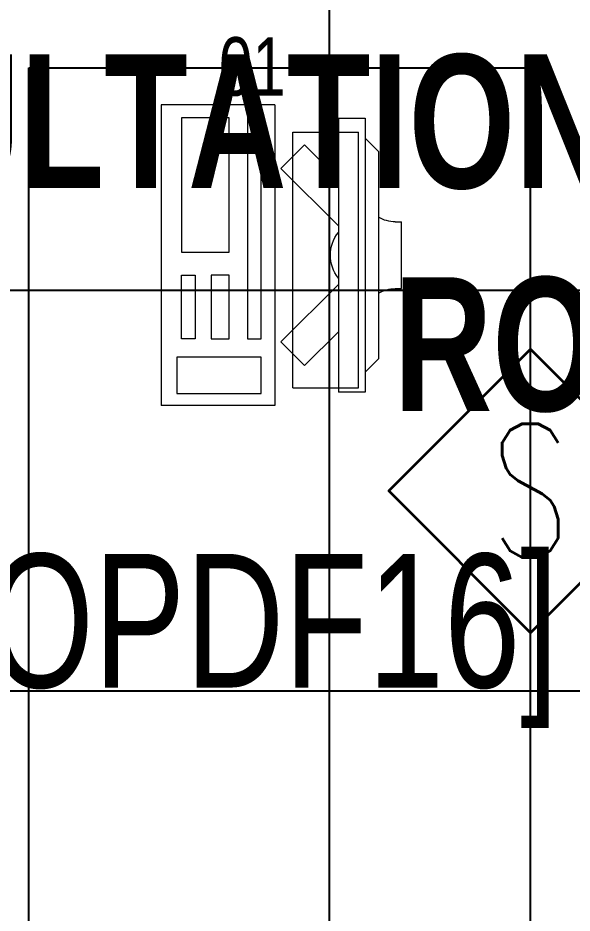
# Model space of a CAD drawing. Extents: x -12260 to 57327, y -29287 to 19916.
# Drawn here: x 21110 to 21939, y -5942 to -4603 of the extents above; entities that cross this region are included whole.
import ezdxf
from ezdxf.enums import TextEntityAlignment as Align

# ---------------------------------------------------------------- set-up
doc = ezdxf.new("R2010")
doc.units = 0
doc.header["$LTSCALE"] = 0.25
doc.linetypes.add('DASHDOT', pattern=[25.4, 12.7, -6.35, 0, -6.35])
for name, color, linetype, lineweight in [('01-First Floor$0$72_EGR_BASE_TEXT', 252, 'Continuous', 5), ('01-First Floor$0$72_EGR_EQP_TAG', 142, 'Continuous', 5), ('01-First Floor$0$LOADING', 253, 'Continuous', 5), ('E-LITE-CLNG-CNDT', 6, 'DASHDOT', 35), ('F-ALRM-CLNG @ 100', 33, 'Continuous', 35)]:
    doc.layers.add(name, color=color, linetype=linetype, lineweight=lineweight)
doc.layers.add('01-First Floor$0$FALSE CEILING', color=251, linetype='Continuous')
doc.styles.add('01-First Floor$0$X3G_ENTITY_257CFD', font='swisscl.ttf', dxfattribs={"height": 200})
doc.styles.add('01-First Floor$0$X3G_ENTITY_9EC9', font='swisscl.ttf', dxfattribs={"height": 0.2})
doc.styles.add('01-First Floor$0$X3G_ENTITY_9F38', font='swisscl.ttf', dxfattribs={"height": 0.2})
doc.styles.add('DC_SIMPLEX', font='SIMPLEX.shx', dxfattribs={"width": 0.7})

# ---------------------------------------------------------------- blocks, each defined once
blk = doc.blocks.new('01-First Floor$0$ITCWLS1-P')
at = {"layer": '01-First Floor$0$LOADING'}
for p, q in [((-0.17, 0.45), (-0.17, 0)), ((-0.17, 0.45), (0, 0.45)), ((0, 0.45), (0, 0)), ((-0.2651, 0.43, 0), (-0.3051, 0.43, 0)), ((-0.3051, 0.43, 0), (-0.3051, 0.02, 0)), ((-0.2651, 0.43, 0), (-0.2651, 0.02, 0)), ((-0.1496, 0.4305), (-0.1291, 0.4305)), ((-0.1291, 0.4305), (-0.1291, 0.4089)), ((-0.197, 0.4094), (-0.295, 0.4094)), ((-0.295, 0.0264), (-0.295, 0.4094)), ((-0.197, 0.0264), (-0.197, 0.4094)), ((-0.3251, 0.38, 0), (-0.3051, 0.4, 0)), ((-0.3251, 0.38, 0), (-0.3251, 0.07, 0)), ((-0.3503, 0.275), (-0.3596, 0.275)), ((-0.3596, 0.175), (-0.3596, 0.275)), ((-0.3503, 0.175), (-0.3596, 0.175)), ((-0.3251, 0.07, 0), (-0.3051, 0.05, 0)), ((-0.3051, 0.02, 0), (-0.2651, 0.02, 0)), ((-0.197, 0.0264), (-0.295, 0.0264)), ((-0.17, 0), (0, 0))]:
    blk.add_line(p, q, dxfattribs=at)
at = {"layer": '01-First Floor$0$LOADING', "extrusion": (2.48281e-10, 3.18408e-10, -1)}
for p, q in [((-0.2651, 0.3395), (-0.2144, 0.3902)), ((-0.1791, 0.3548), (-0.2144, 0.3902)), ((-0.2651, 0.2688), (-0.1791, 0.3548))]:
    blk.add_line(p, q, dxfattribs=at)
at = {"layer": '01-First Floor$0$LOADING', "extrusion": (2.48281e-10, -3.18408e-10, -1)}
for p, q in [((-0.2651, 0.1812), (-0.1791, 0.0952)), ((-0.2651, 0.1105), (-0.2144, 0.0598)), ((-0.1791, 0.0952), (-0.2144, 0.0598))]:
    blk.add_line(p, q, dxfattribs=at)
at = {"layer": '01-First Floor$0$LOADING'}
for points in [[(-0.1291, 0.4089), (-0.1291, 0.1), (-0.1496, 0.1), (-0.1496, 0.4305)], [(-0.1496, 0.1), (-0.1496, 0.1), (-0.1496, 0.1), (-0.1496, 0.1), (-0.1496, 0.1), (-0.1496, 0.1), (-0.1496, 0.1), (-0.1496, 0.1), (-0.1496, 0.1)], [(-0.1496, 0.1), (-0.1496, 0.1), (-0.1496, 0.1), (-0.1496, 0.1), (-0.1496, 0.1), (-0.1496, 0.1), (-0.1496, 0.1), (-0.1496, 0.1), (-0.1496, 0.1), (-0.1496, 0.1), (-0.1496, 0.1), (-0.1496, 0.1), (-0.1496, 0.1), (-0.1496, 0.1), (-0.1496, 0.1), (-0.1496, 0.1), (-0.1496, 0.1), (-0.1496, 0.1)], [(-0.1496, 0.1), (-0.1496, 0.1), (-0.1496, 0.1), (-0.1496, 0.1), (-0.1496, 0.1), (-0.1496, 0.1), (-0.1496, 0.1), (-0.1496, 0.1), (-0.1496, 0.1), (-0.1496, 0.1)], [(-0.1496, 0.1), (-0.1496, 0.1), (-0.1496, 0.1), (-0.1496, 0.1), (-0.1496, 0.1), (-0.1496, 0.1), (-0.1496, 0.1)], [(-0.1496, 0.1), (-0.1496, 0.1), (-0.1496, 0.1), (-0.1496, 0.1), (-0.1496, 0.1), (-0.1496, 0.1), (-0.1496, 0.1), (-0.1496, 0.1), (-0.1496, 0.1), (-0.1496, 0.1)], [(-0.1496, 0.1), (-0.1496, 0.1), (-0.1496, 0.1), (-0.1496, 0.1), (-0.1496, 0.1), (-0.1496, 0.1), (-0.1496, 0.1), (-0.1496, 0.1), (-0.1496, 0.1), (-0.1496, 0.1), (-0.1496, 0.1), (-0.1496, 0.1), (-0.1496, 0.1), (-0.1496, 0.1), (-0.1496, 0.1)], [(-0.1496, 0.1), (-0.1496, 0.1), (-0.1496, 0.1), (-0.1496, 0.1), (-0.1496, 0.1), (-0.1496, 0.1), (-0.1496, 0.1), (-0.1496, 0.1), (-0.1496, 0.1), (-0.1496, 0.1)], [(-0.1496, 0.1), (-0.1496, 0.1), (-0.1496, 0.1), (-0.1496, 0.1), (-0.1496, 0.1), (-0.1496, 0.1), (-0.1496, 0.1), (-0.1496, 0.1), (-0.1496, 0.1), (-0.1496, 0.1)], [(-0.1496, 0.1), (-0.1496, 0.1), (-0.1496, 0.1), (-0.1496, 0.1), (-0.1496, 0.1), (-0.1496, 0.1), (-0.1496, 0.1), (-0.1496, 0.1), (-0.1496, 0.1), (-0.1496, 0.1), (-0.1496, 0.1), (-0.1496, 0.1), (-0.1496, 0.1), (-0.1496, 0.1), (-0.1496, 0.1), (-0.1496, 0.1), (-0.1496, 0.1), (-0.1496, 0.1), (-0.1496, 0.1), (-0.1496, 0.1), (-0.1496, 0.1), (-0.1496, 0.1), (-0.1496, 0.1), (-0.1496, 0.1), (-0.1496, 0.1), (-0.1496, 0.1), (-0.1496, 0.1), (-0.1496, 0.1), (-0.1496, 0.1), (-0.1496, 0.1), (-0.1496, 0.1), (-0.1496, 0.1), (-0.1496, 0.1), (-0.1496, 0.1), (-0.1496, 0.1), (-0.1496, 0.1), (-0.1496, 0.1), (-0.1496, 0.1), (-0.1496, 0.1), (-0.1496, 0.1), (-0.1496, 0.1), (-0.1496, 0.1), (-0.1496, 0.1), (-0.1496, 0.1), (-0.1496, 0.1), (-0.1496, 0.1), (-0.1496, 0.1), (-0.1496, 0.1), (-0.1496, 0.1), (-0.1496, 0.1), (-0.1496, 0.1), (-0.1496, 0.1), (-0.1496, 0.1), (-0.1496, 0.1)], [(-0.1496, 0.1), (-0.1496, 0.1), (-0.1496, 0.1), (-0.1496, 0.1), (-0.1496, 0.1), (-0.1496, 0.1), (-0.1496, 0.1), (-0.1496, 0.1), (-0.1496, 0.1), (-0.1496, 0.1), (-0.1496, 0.1), (-0.1496, 0.1), (-0.1496, 0.1), (-0.1496, 0.1), (-0.1496, 0.1), (-0.1496, 0.1), (-0.1496, 0.1), (-0.1496, 0.1), (-0.1496, 0.1), (-0.1496, 0.1), (-0.1496, 0.1), (-0.1496, 0.1), (-0.1496, 0.1), (-0.1496, 0.1), (-0.1496, 0.1), (-0.1496, 0.1), (-0.1496, 0.1), (-0.1496, 0.1), (-0.1496, 0.1), (-0.1496, 0.1), (-0.1496, 0.1), (-0.1496, 0.1), (-0.1496, 0.1), (-0.1496, 0.1), (-0.1496, 0.1), (-0.1496, 0.1), (-0.1496, 0.1), (-0.1496, 0.1), (-0.1496, 0.1), (-0.1496, 0.1), (-0.1496, 0.1), (-0.1496, 0.1), (-0.1496, 0.1), (-0.1496, 0.1), (-0.1496, 0.1), (-0.1496, 0.1), (-0.1496, 0.1), (-0.1496, 0.1), (-0.1496, 0.1), (-0.1496, 0.1), (-0.1496, 0.1), (-0.1496, 0.1), (-0.1496, 0.1), (-0.1496, 0.1), (-0.1496, 0.1), (-0.1496, 0.1), (-0.1496, 0.1), (-0.1496, 0.1), (-0.1496, 0.1), (-0.1496, 0.1), (-0.1496, 0.1), (-0.1496, 0.1), (-0.1496, 0.1), (-0.1496, 0.1), (-0.1496, 0.1), (-0.1496, 0.1), (-0.1496, 0.1), (-0.1496, 0.1), (-0.1496, 0.1), (-0.1496, 0.1), (-0.1496, 0.1), (-0.1496, 0.1), (-0.1496, 0.1), (-0.1496, 0.1), (-0.1496, 0.1), (-0.1496, 0.1), (-0.1496, 0.1), (-0.1496, 0.1), (-0.1496, 0.1), (-0.1496, 0.1), (-0.1496, 0.1), (-0.1496, 0.1), (-0.1496, 0.1), (-0.1496, 0.1), (-0.1496, 0.1), (-0.1496, 0.1), (-0.1496, 0.1), (-0.1496, 0.1), (-0.1496, 0.1)], [(-0.1496, 0.1), (-0.1496, 0.1), (-0.1496, 0.1), (-0.1496, 0.1), (-0.1496, 0.1), (-0.1496, 0.1), (-0.1496, 0.1), (-0.1496, 0.1), (-0.1496, 0.1), (-0.1496, 0.1), (-0.1496, 0.1), (-0.1496, 0.1)], [(-0.1496, 0.1), (-0.1496, 0.1), (-0.1496, 0.1), (-0.1496, 0.1), (-0.1496, 0.1), (-0.1496, 0.1), (-0.1496, 0.1)], [(-0.1496, 0.1), (-0.1496, 0.1), (-0.1496, 0.1), (-0.1496, 0.1), (-0.1496, 0.1), (-0.1496, 0.1), (-0.1496, 0.1), (-0.1496, 0.1), (-0.1496, 0.1), (-0.1496, 0.1), (-0.1496, 0.1), (-0.1496, 0.1), (-0.1496, 0.1), (-0.1496, 0.1), (-0.1496, 0.1), (-0.1496, 0.1), (-0.1496, 0.1)], [(-0.1496, 0.1), (-0.1496, 0.1), (-0.1496, 0.1), (-0.1496, 0.1), (-0.1496, 0.1), (-0.1496, 0.1), (-0.1496, 0.1), (-0.1496, 0.1), (-0.1496, 0.1), (-0.1496, 0.1), (-0.1496, 0.1), (-0.1496, 0.1), (-0.1496, 0.1), (-0.1496, 0.1), (-0.1496, 0.1), (-0.1496, 0.1), (-0.1496, 0.1), (-0.1496, 0.1), (-0.1496, 0.1), (-0.1496, 0.1), (-0.1496, 0.1), (-0.1496, 0.1), (-0.1496, 0.1), (-0.1496, 0.1), (-0.1496, 0.1), (-0.1496, 0.1), (-0.1496, 0.1), (-0.1496, 0.1), (-0.1496, 0.1), (-0.1496, 0.1), (-0.1496, 0.1), (-0.1496, 0.1), (-0.1496, 0.1), (-0.1496, 0.1), (-0.1496, 0.1), (-0.1496, 0.1), (-0.1496, 0.1), (-0.1496, 0.1), (-0.1496, 0.1), (-0.1496, 0.1), (-0.1496, 0.1), (-0.1496, 0.1), (-0.1496, 0.1), (-0.1496, 0.1), (-0.1496, 0.1), (-0.1496, 0.1), (-0.1496, 0.1), (-0.1496, 0.1), (-0.1496, 0.1), (-0.1496, 0.1), (-0.1496, 0.1), (-0.1496, 0.1), (-0.1496, 0.1), (-0.1496, 0.1), (-0.1496, 0.1), (-0.1496, 0.1), (-0.1496, 0.1), (-0.1496, 0.1), (-0.1496, 0.1), (-0.1496, 0.1), (-0.1496, 0.1), (-0.1496, 0.1), (-0.1496, 0.1), (-0.1496, 0.1), (-0.1496, 0.1), (-0.1496, 0.1), (-0.1496, 0.1), (-0.1496, 0.1), (-0.1496, 0.1), (-0.1496, 0.1), (-0.1496, 0.1), (-0.1496, 0.1), (-0.1496, 0.1), (-0.1496, 0.1), (-0.1496, 0.1), (-0.1496, 0.1), (-0.1496, 0.1), (-0.1496, 0.1), (-0.1496, 0.1), (-0.1496, 0.1), (-0.1496, 0.1), (-0.1496, 0.1), (-0.1496, 0.1), (-0.1496, 0.1), (-0.1496, 0.1), (-0.1496, 0.1), (-0.1496, 0.1), (-0.1496, 0.1), (-0.1496, 0.1), (-0.1496, 0.1), (-0.1496, 0.1), (-0.1496, 0.1), (-0.1496, 0.1), (-0.1496, 0.1), (-0.1496, 0.1), (-0.1496, 0.1), (-0.1496, 0.1), (-0.1496, 0.1), (-0.1496, 0.1), (-0.1496, 0.1), (-0.1496, 0.1), (-0.1496, 0.1), (-0.1496, 0.1), (-0.1496, 0.1), (-0.1496, 0.1), (-0.1496, 0.1), (-0.1496, 0.1), (-0.1496, 0.1), (-0.1496, 0.1), (-0.1496, 0.1), (-0.1496, 0.1)], [(-0.1496, 0.1), (-0.1496, 0.1), (-0.1496, 0.1), (-0.1496, 0.1), (-0.1496, 0.1), (-0.1496, 0.1), (-0.1496, 0.1), (-0.1496, 0.1)]]:
    blk.add_lwpolyline(points, dxfattribs=at)
for points in [[(-0.1019, 0.4305), (-0.0304, 0.4305), (-0.0304, 0.2294), (-0.1019, 0.2294)], [(-0.1019, 0.1954), (-0.0747, 0.1954), (-0.0747, 0.1), (-0.1019, 0.1)], [(-0.0304, 0.1954), (-0.0508, 0.1954), (-0.0508, 0.1), (-0.0304, 0.1)], [(-0.1496, 0.1), (-0.1496, 0.1), (-0.1496, 0.1), (-0.1496, 0.1), (-0.1496, 0.1), (-0.1496, 0.1), (-0.1496, 0.1), (-0.1496, 0.1), (-0.1496, 0.1), (-0.1496, 0.1), (-0.1496, 0.1), (-0.1496, 0.1), (-0.1496, 0.1), (-0.1496, 0.1), (-0.1496, 0.1), (-0.1496, 0.1), (-0.1496, 0.1), (-0.1496, 0.1), (-0.1496, 0.1), (-0.1496, 0.1), (-0.1496, 0.1), (-0.1496, 0.1), (-0.1496, 0.1), (-0.1496, 0.1), (-0.1496, 0.1), (-0.1496, 0.1), (-0.1496, 0.1), (-0.1496, 0.1), (-0.1496, 0.1), (-0.1496, 0.1), (-0.1496, 0.1), (-0.1496, 0.1), (-0.1496, 0.1), (-0.1496, 0.1), (-0.1496, 0.1), (-0.1496, 0.1), (-0.1496, 0.1), (-0.1496, 0.1), (-0.1496, 0.1), (-0.1496, 0.1), (-0.1496, 0.1), (-0.1496, 0.1), (-0.1496, 0.1), (-0.1496, 0.1), (-0.1496, 0.1), (-0.1496, 0.1), (-0.1496, 0.1), (-0.1496, 0.1), (-0.1496, 0.1), (-0.1496, 0.1), (-0.1496, 0.1), (-0.1496, 0.1), (-0.1496, 0.1), (-0.1496, 0.1), (-0.1496, 0.1), (-0.1496, 0.1), (-0.1496, 0.1), (-0.1496, 0.1), (-0.1496, 0.1), (-0.1496, 0.1), (-0.1496, 0.1), (-0.1496, 0.1), (-0.1496, 0.1), (-0.1496, 0.1), (-0.1496, 0.1), (-0.1496, 0.1), (-0.1496, 0.1), (-0.1496, 0.1), (-0.1496, 0.1), (-0.1496, 0.1), (-0.1496, 0.1), (-0.1496, 0.1), (-0.1496, 0.1), (-0.1496, 0.1), (-0.1496, 0.1), (-0.1496, 0.1), (-0.1496, 0.1), (-0.1496, 0.1), (-0.1496, 0.1), (-0.1496, 0.1), (-0.1496, 0.1), (-0.1496, 0.1), (-0.1496, 0.1), (-0.1496, 0.1), (-0.1496, 0.1), (-0.1496, 0.1), (-0.1496, 0.1), (-0.1496, 0.1), (-0.1496, 0.1), (-0.1496, 0.1), (-0.1496, 0.1), (-0.1496, 0.1), (-0.1496, 0.1), (-0.1496, 0.1), (-0.1496, 0.1), (-0.1496, 0.1), (-0.1496, 0.1), (-0.1496, 0.1), (-0.1496, 0.1), (-0.1496, 0.1), (-0.1496, 0.1), (-0.1496, 0.1), (-0.1496, 0.1), (-0.1496, 0.1), (-0.1496, 0.1), (-0.1496, 0.1), (-0.1496, 0.1), (-0.1496, 0.1), (-0.1496, 0.1), (-0.1496, 0.1), (-0.1496, 0.1), (-0.1496, 0.1), (-0.1496, 0.1), (-0.1496, 0.1), (-0.1496, 0.1), (-0.1496, 0.1), (-0.1496, 0.1), (-0.1496, 0.1), (-0.1496, 0.1), (-0.1496, 0.1), (-0.1496, 0.1), (-0.1496, 0.1), (-0.1496, 0.1), (-0.1496, 0.1), (-0.1496, 0.1), (-0.1496, 0.1), (-0.1496, 0.1), (-0.1496, 0.1), (-0.1496, 0.1), (-0.1496, 0.1), (-0.1496, 0.1), (-0.1496, 0.1), (-0.1496, 0.1), (-0.1496, 0.1), (-0.1496, 0.1), (-0.1496, 0.1), (-0.1496, 0.1), (-0.1496, 0.1), (-0.1496, 0.1), (-0.1496, 0.1), (-0.1496, 0.1), (-0.1496, 0.1), (-0.1496, 0.1), (-0.1496, 0.1), (-0.1496, 0.1), (-0.1496, 0.1), (-0.1496, 0.1), (-0.1496, 0.1), (-0.1496, 0.1), (-0.1496, 0.1), (-0.1496, 0.1), (-0.1496, 0.1), (-0.1496, 0.1), (-0.1496, 0.1), (-0.1496, 0.1), (-0.1496, 0.1), (-0.1496, 0.1), (-0.1496, 0.1), (-0.1496, 0.1), (-0.1496, 0.1), (-0.1496, 0.1), (-0.1496, 0.1), (-0.1496, 0.1), (-0.1496, 0.1), (-0.1496, 0.1), (-0.1496, 0.1), (-0.1496, 0.1), (-0.1496, 0.1), (-0.1496, 0.1), (-0.1496, 0.1), (-0.1496, 0.1), (-0.1496, 0.1), (-0.1496, 0.1), (-0.1496, 0.1), (-0.1496, 0.1), (-0.1496, 0.1), (-0.1496, 0.1), (-0.1496, 0.1), (-0.1496, 0.1), (-0.1496, 0.1), (-0.1496, 0.1), (-0.1496, 0.1), (-0.1496, 0.1), (-0.1496, 0.1), (-0.1496, 0.1), (-0.1496, 0.1), (-0.1496, 0.1), (-0.1496, 0.1), (-0.1496, 0.1), (-0.1496, 0.1), (-0.1496, 0.1), (-0.1496, 0.1), (-0.1496, 0.1), (-0.1496, 0.1), (-0.1496, 0.1), (-0.1496, 0.1), (-0.1496, 0.1), (-0.1496, 0.1), (-0.1496, 0.1), (-0.1496, 0.1), (-0.1496, 0.1), (-0.1496, 0.1), (-0.1496, 0.1), (-0.1496, 0.1), (-0.1496, 0.1), (-0.1496, 0.1), (-0.1496, 0.1), (-0.1496, 0.1), (-0.1496, 0.1), (-0.1496, 0.1), (-0.1496, 0.1), (-0.1496, 0.1), (-0.1496, 0.1), (-0.1496, 0.1), (-0.1496, 0.1), (-0.1496, 0.1), (-0.1496, 0.1), (-0.1496, 0.1), (-0.1496, 0.1), (-0.1496, 0.1), (-0.1496, 0.1), (-0.1496, 0.1), (-0.1496, 0.1), (-0.1496, 0.1), (-0.1496, 0.1), (-0.1496, 0.1), (-0.1496, 0.1), (-0.1496, 0.1), (-0.1496, 0.1), (-0.1496, 0.1), (-0.1496, 0.1), (-0.1496, 0.1), (-0.1496, 0.1), (-0.1496, 0.1), (-0.1496, 0.1), (-0.1496, 0.1), (-0.1496, 0.1), (-0.1496, 0.1), (-0.1496, 0.1), (-0.1496, 0.1), (-0.1496, 0.1), (-0.1496, 0.1), (-0.1496, 0.1), (-0.1496, 0.1), (-0.1496, 0.1), (-0.1496, 0.1), (-0.1496, 0.1), (-0.1496, 0.1), (-0.1496, 0.1), (-0.1496, 0.1), (-0.1496, 0.1), (-0.1496, 0.1), (-0.1496, 0.1), (-0.1496, 0.1), (-0.1496, 0.1), (-0.1496, 0.1), (-0.1496, 0.1), (-0.1496, 0.1), (-0.1496, 0.1), (-0.1496, 0.1), (-0.1496, 0.1), (-0.1496, 0.1), (-0.1496, 0.1), (-0.1496, 0.1), (-0.1496, 0.1), (-0.1496, 0.1), (-0.1496, 0.1), (-0.1496, 0.1), (-0.1496, 0.1), (-0.1496, 0.1), (-0.1496, 0.1), (-0.1496, 0.1), (-0.1496, 0.1), (-0.1496, 0.1), (-0.1496, 0.1), (-0.1496, 0.1), (-0.1496, 0.1)], [(-0.1496, 0.1), (-0.1496, 0.1), (-0.1496, 0.1), (-0.1496, 0.1), (-0.1496, 0.1), (-0.1496, 0.1), (-0.1496, 0.1), (-0.1496, 0.1), (-0.1496, 0.1), (-0.1496, 0.1), (-0.1496, 0.1), (-0.1496, 0.1), (-0.1496, 0.1), (-0.1496, 0.1), (-0.1496, 0.1), (-0.1496, 0.1), (-0.1496, 0.1), (-0.1496, 0.1), (-0.1496, 0.1), (-0.1496, 0.1), (-0.1496, 0.1), (-0.1496, 0.1), (-0.1496, 0.1), (-0.1496, 0.1), (-0.1496, 0.1), (-0.1496, 0.1), (-0.1496, 0.1), (-0.1496, 0.1), (-0.1496, 0.1), (-0.1496, 0.1), (-0.1496, 0.1), (-0.1496, 0.1), (-0.1496, 0.1), (-0.1496, 0.1), (-0.1496, 0.1), (-0.1496, 0.1), (-0.1496, 0.1), (-0.1496, 0.1), (-0.1496, 0.1), (-0.1496, 0.1), (-0.1496, 0.1), (-0.1496, 0.1), (-0.1496, 0.1), (-0.1496, 0.1), (-0.1496, 0.1), (-0.1496, 0.1), (-0.1496, 0.1), (-0.1496, 0.1), (-0.1496, 0.1), (-0.1496, 0.1), (-0.1496, 0.1), (-0.1496, 0.1), (-0.1496, 0.1), (-0.1496, 0.1), (-0.1496, 0.1), (-0.1496, 0.1), (-0.1496, 0.1), (-0.1496, 0.1), (-0.1496, 0.1), (-0.1496, 0.1), (-0.1496, 0.1), (-0.1496, 0.1), (-0.1496, 0.1), (-0.1496, 0.1), (-0.1496, 0.1), (-0.1496, 0.1), (-0.1496, 0.1), (-0.1496, 0.1), (-0.1496, 0.1), (-0.1496, 0.1), (-0.1496, 0.1), (-0.1496, 0.1), (-0.1496, 0.1), (-0.1496, 0.1), (-0.1496, 0.1), (-0.1496, 0.1), (-0.1496, 0.1), (-0.1496, 0.1), (-0.1496, 0.1), (-0.1496, 0.1), (-0.1496, 0.1), (-0.1496, 0.1), (-0.1496, 0.1), (-0.1496, 0.1), (-0.1496, 0.1), (-0.1496, 0.1), (-0.1496, 0.1), (-0.1496, 0.1), (-0.1496, 0.1), (-0.1496, 0.1), (-0.1496, 0.1), (-0.1496, 0.1), (-0.1496, 0.1), (-0.1496, 0.1), (-0.1496, 0.1), (-0.1496, 0.1), (-0.1496, 0.1), (-0.1496, 0.1), (-0.1496, 0.1), (-0.1496, 0.1), (-0.1496, 0.1), (-0.1496, 0.1), (-0.1496, 0.1), (-0.1496, 0.1), (-0.1496, 0.1), (-0.1496, 0.1), (-0.1496, 0.1), (-0.1496, 0.1), (-0.1496, 0.1), (-0.1496, 0.1), (-0.1496, 0.1), (-0.1496, 0.1), (-0.1496, 0.1), (-0.1496, 0.1), (-0.1496, 0.1), (-0.1496, 0.1), (-0.1496, 0.1), (-0.1496, 0.1), (-0.1496, 0.1), (-0.1496, 0.1), (-0.1496, 0.1), (-0.1496, 0.1), (-0.1496, 0.1), (-0.1496, 0.1), (-0.1496, 0.1), (-0.1496, 0.1), (-0.1496, 0.1), (-0.1496, 0.1), (-0.1496, 0.1), (-0.1496, 0.1), (-0.1496, 0.1), (-0.1496, 0.1), (-0.1496, 0.1), (-0.1496, 0.1), (-0.1496, 0.1), (-0.1496, 0.1), (-0.1496, 0.1), (-0.1496, 0.1), (-0.1496, 0.1), (-0.1496, 0.1), (-0.1496, 0.1), (-0.1496, 0.1), (-0.1496, 0.1), (-0.1496, 0.1), (-0.1496, 0.1), (-0.1496, 0.1), (-0.1496, 0.1), (-0.1496, 0.1), (-0.1496, 0.1), (-0.1496, 0.1), (-0.1496, 0.1), (-0.1496, 0.1), (-0.1496, 0.1), (-0.1496, 0.1), (-0.1496, 0.1), (-0.1496, 0.1), (-0.1496, 0.1), (-0.1496, 0.1), (-0.1496, 0.1), (-0.1496, 0.1), (-0.1496, 0.1), (-0.1496, 0.1), (-0.1496, 0.1), (-0.1496, 0.1), (-0.1496, 0.1), (-0.1496, 0.1), (-0.1496, 0.1), (-0.1496, 0.1), (-0.1496, 0.1), (-0.1496, 0.1), (-0.1496, 0.1), (-0.1496, 0.1), (-0.1496, 0.1), (-0.1496, 0.1), (-0.1496, 0.1), (-0.1496, 0.1), (-0.1496, 0.1), (-0.1496, 0.1), (-0.1496, 0.1), (-0.1496, 0.1), (-0.1496, 0.1), (-0.1496, 0.1), (-0.1496, 0.1), (-0.1496, 0.1), (-0.1496, 0.1), (-0.1496, 0.1), (-0.1496, 0.1), (-0.1496, 0.1), (-0.1496, 0.1), (-0.1496, 0.1), (-0.1496, 0.1), (-0.1496, 0.1), (-0.1496, 0.1), (-0.1496, 0.1), (-0.1496, 0.1), (-0.1496, 0.1), (-0.1496, 0.1), (-0.1496, 0.1), (-0.1496, 0.1), (-0.1496, 0.1), (-0.1496, 0.1), (-0.1496, 0.1), (-0.1496, 0.1), (-0.1496, 0.1), (-0.1496, 0.1), (-0.1496, 0.1), (-0.1496, 0.1), (-0.1496, 0.1), (-0.1496, 0.1), (-0.1496, 0.1), (-0.1496, 0.1), (-0.1496, 0.1), (-0.1496, 0.1), (-0.1496, 0.1)], [(-0.1496, 0.1), (-0.1496, 0.1), (-0.1496, 0.1), (-0.1496, 0.1), (-0.1496, 0.1), (-0.1496, 0.1), (-0.1496, 0.1), (-0.1496, 0.1), (-0.1496, 0.1), (-0.1496, 0.1), (-0.1496, 0.1), (-0.1496, 0.1), (-0.1496, 0.1), (-0.1496, 0.1), (-0.1496, 0.1), (-0.1496, 0.1), (-0.1496, 0.1), (-0.1496, 0.1), (-0.1496, 0.1), (-0.1496, 0.1), (-0.1496, 0.1), (-0.1496, 0.1), (-0.1496, 0.1), (-0.1496, 0.1), (-0.1496, 0.1), (-0.1496, 0.1), (-0.1496, 0.1), (-0.1496, 0.1), (-0.1496, 0.1), (-0.1496, 0.1), (-0.1496, 0.1), (-0.1496, 0.1), (-0.1496, 0.1), (-0.1496, 0.1), (-0.1496, 0.1), (-0.1496, 0.1), (-0.1496, 0.1), (-0.1496, 0.1), (-0.1496, 0.1), (-0.1496, 0.1), (-0.1496, 0.1), (-0.1496, 0.1), (-0.1496, 0.1), (-0.1496, 0.1), (-0.1496, 0.1), (-0.1496, 0.1), (-0.1496, 0.1), (-0.1496, 0.1), (-0.1496, 0.1), (-0.1496, 0.1), (-0.1496, 0.1), (-0.1496, 0.1), (-0.1496, 0.1), (-0.1496, 0.1), (-0.1496, 0.1), (-0.1496, 0.1), (-0.1496, 0.1), (-0.1496, 0.1), (-0.1496, 0.1), (-0.1496, 0.1), (-0.1496, 0.1), (-0.1496, 0.1), (-0.1496, 0.1), (-0.1496, 0.1), (-0.1496, 0.1), (-0.1496, 0.1), (-0.1496, 0.1), (-0.1496, 0.1), (-0.1496, 0.1), (-0.1496, 0.1), (-0.1496, 0.1), (-0.1496, 0.1), (-0.1496, 0.1), (-0.1496, 0.1), (-0.1496, 0.1), (-0.1496, 0.1), (-0.1496, 0.1), (-0.1496, 0.1), (-0.1496, 0.1), (-0.1496, 0.1), (-0.1496, 0.1), (-0.1496, 0.1), (-0.1496, 0.1), (-0.1496, 0.1), (-0.1496, 0.1), (-0.1496, 0.1), (-0.1496, 0.1), (-0.1496, 0.1), (-0.1496, 0.1), (-0.1496, 0.1), (-0.1496, 0.1), (-0.1496, 0.1), (-0.1496, 0.1), (-0.1496, 0.1), (-0.1496, 0.1), (-0.1496, 0.1), (-0.1496, 0.1), (-0.1496, 0.1), (-0.1496, 0.1), (-0.1496, 0.1), (-0.1496, 0.1), (-0.1496, 0.1), (-0.1496, 0.1), (-0.1496, 0.1), (-0.1496, 0.1), (-0.1496, 0.1), (-0.1496, 0.1), (-0.1496, 0.1), (-0.1496, 0.1), (-0.1496, 0.1), (-0.1496, 0.1), (-0.1496, 0.1), (-0.1496, 0.1), (-0.1496, 0.1), (-0.1496, 0.1), (-0.1496, 0.1), (-0.1496, 0.1), (-0.1496, 0.1), (-0.1496, 0.1), (-0.1496, 0.1), (-0.1496, 0.1), (-0.1496, 0.1), (-0.1496, 0.1), (-0.1496, 0.1), (-0.1496, 0.1), (-0.1496, 0.1), (-0.1496, 0.1), (-0.1496, 0.1), (-0.1496, 0.1), (-0.1496, 0.1), (-0.1496, 0.1), (-0.1496, 0.1), (-0.1496, 0.1), (-0.1496, 0.1), (-0.1496, 0.1), (-0.1496, 0.1), (-0.1496, 0.1), (-0.1496, 0.1), (-0.1496, 0.1), (-0.1496, 0.1), (-0.1496, 0.1), (-0.1496, 0.1), (-0.1496, 0.1), (-0.1496, 0.1), (-0.1496, 0.1), (-0.1496, 0.1), (-0.1496, 0.1), (-0.1496, 0.1), (-0.1496, 0.1), (-0.1496, 0.1), (-0.1496, 0.1), (-0.1496, 0.1), (-0.1496, 0.1), (-0.1496, 0.1), (-0.1496, 0.1), (-0.1496, 0.1), (-0.1496, 0.1), (-0.1496, 0.1), (-0.1496, 0.1), (-0.1496, 0.1), (-0.1496, 0.1), (-0.1496, 0.1), (-0.1496, 0.1), (-0.1496, 0.1), (-0.1496, 0.1), (-0.1496, 0.1), (-0.1496, 0.1), (-0.1496, 0.1), (-0.1496, 0.1), (-0.1496, 0.1), (-0.1496, 0.1), (-0.1496, 0.1), (-0.1496, 0.1), (-0.1496, 0.1), (-0.1496, 0.1), (-0.1496, 0.1), (-0.1496, 0.1), (-0.1496, 0.1), (-0.1496, 0.1), (-0.1496, 0.1), (-0.1496, 0.1), (-0.1496, 0.1), (-0.1496, 0.1), (-0.1496, 0.1), (-0.1496, 0.1), (-0.1496, 0.1), (-0.1496, 0.1), (-0.1496, 0.1), (-0.1496, 0.1), (-0.1496, 0.1), (-0.1496, 0.1), (-0.1496, 0.1), (-0.1496, 0.1), (-0.1496, 0.1), (-0.1496, 0.1), (-0.1496, 0.1), (-0.1496, 0.1), (-0.1496, 0.1), (-0.1496, 0.1), (-0.1496, 0.1), (-0.1496, 0.1), (-0.1496, 0.1), (-0.1496, 0.1), (-0.1496, 0.1), (-0.1496, 0.1), (-0.1496, 0.1), (-0.1496, 0.1), (-0.1496, 0.1), (-0.1496, 0.1), (-0.1496, 0.1), (-0.1496, 0.1), (-0.1496, 0.1), (-0.1496, 0.1), (-0.1496, 0.1), (-0.1496, 0.1), (-0.1496, 0.1), (-0.1496, 0.1), (-0.1496, 0.1), (-0.1496, 0.1)], [(-0.1496, 0.0727), (-0.0236, 0.0727), (-0.0236, 0.0182), (-0.1496, 0.0182)]]:
    blk.add_lwpolyline(points, close=True, dxfattribs=at)
for centre, radius, start, end in [((-0.3503, 0.325), 0.05, 270, 300.3093), ((-0.3089, 0.225), 0.0556, 321.9431, 38.0569), ((-0.3503, 0.125), 0.05, 59.6907, 90)]:
    blk.add_arc(centre, radius, start, end, dxfattribs=at)
blk = doc.blocks.new('01-First Floor')
at = {"layer": '01-First Floor$0$FALSE CEILING', "linetype": 'Continuous'}
for p, q in [((21576, -6810), (21576, -2810)), ((20376, -5010), (23876, -5010)), ((20376, -5610), (23876, -5610))]:
    blk.add_line(p, q, dxfattribs=at)
at = {"layer": '01-First Floor$0$FALSE CEILING', "elevation": -0.1}
blk.add_lwpolyline([(21126, -4677.5), (21876, -4677.5), (21876, -6177.5), (21126, -6177.5)], close=True, dxfattribs=at)
at = {"layer": '01-First Floor$0$LOADING', "elevation": -0.1}
blk.add_lwpolyline([(21126, -4677.5), (21876, -4677.5), (21876, -6177.5), (21126, -6177.5)], close=True, dxfattribs=at)
at = {"layer": '01-First Floor$0$LOADING', "extrusion": (-8.01373e-06, 1.9399e-16, 1), "xscale": -1000.000000000011, "yscale": 1000.000000000011, "zscale": 1000.000000000011}
blk.add_blockref('01-First Floor$0$ITCWLS1-P', (21324.1, -5182.9, -0.3), dxfattribs=at)
at = {"layer": '01-First Floor$0$72_EGR_BASE_TEXT', "insert": (21990.5, -4324.1, 0), "char_height": 200, "width": 3714.666, "attachment_point": 2, "style": '01-First Floor$0$X3G_ENTITY_9EC9'}
blk.add_mtext('{\\fSwis721 LtCn BT|b1|i0|c0|p34;OBSTETRICS AND GYNAECOLOGY CONSULTATION / EXAMINATION ROOM}', dxfattribs=at)
at = {"layer": '01-First Floor$0$72_EGR_BASE_TEXT', "insert": (21462.7, -5404.8, 0), "char_height": 200, "attachment_point": 2, "style": '01-First Floor$0$X3G_ENTITY_9F38'}
blk.add_mtext('[OPDF16]', dxfattribs=at)
at = {"layer": '01-First Floor$0$72_EGR_EQP_TAG', "insert": (21460.6, -4631.6, -0.1), "char_height": 87.47, "attachment_point": 2, "style": '01-First Floor$0$X3G_ENTITY_257CFD'}
blk.add_mtext('01', dxfattribs=at)
blk = doc.blocks.new('A$C5CF53093')
blk.add_lwpolyline([(0, -212.1), (-212.1, 0), (0, 212.1), (212.1, 0)], close=True)
blk = doc.blocks.new('*U35')
at = {"xscale": 0.01, "yscale": 0.01, "zscale": 0.01}
blk.add_blockref('A$C5CF53093', (0.007, -0.007), dxfattribs=at)
at = {"color": 6, "style": 'DC_SIMPLEX', "width": 0.7, "flags": 8}
blk.add_attdef('TYPE', text='', height=2, rotation=360, dxfattribs=at).set_placement((0, 0), align=Align.MIDDLE_CENTER)

msp = doc.modelspace()

# ---------------------------------------------------------------- block references
at = {"layer": 'E-LITE-CLNG-CNDT'}
msp.add_blockref('01-First Floor', (0, 0), dxfattribs=at)
at = {"layer": 'F-ALRM-CLNG @ 100', "xscale": 100, "yscale": 100, "zscale": 100}
msp.add_blockref('*U35', (21876, -5310), dxfattribs=at).add_auto_attribs({'TYPE': 'S'})

doc.saveas('drawing.dxf')
